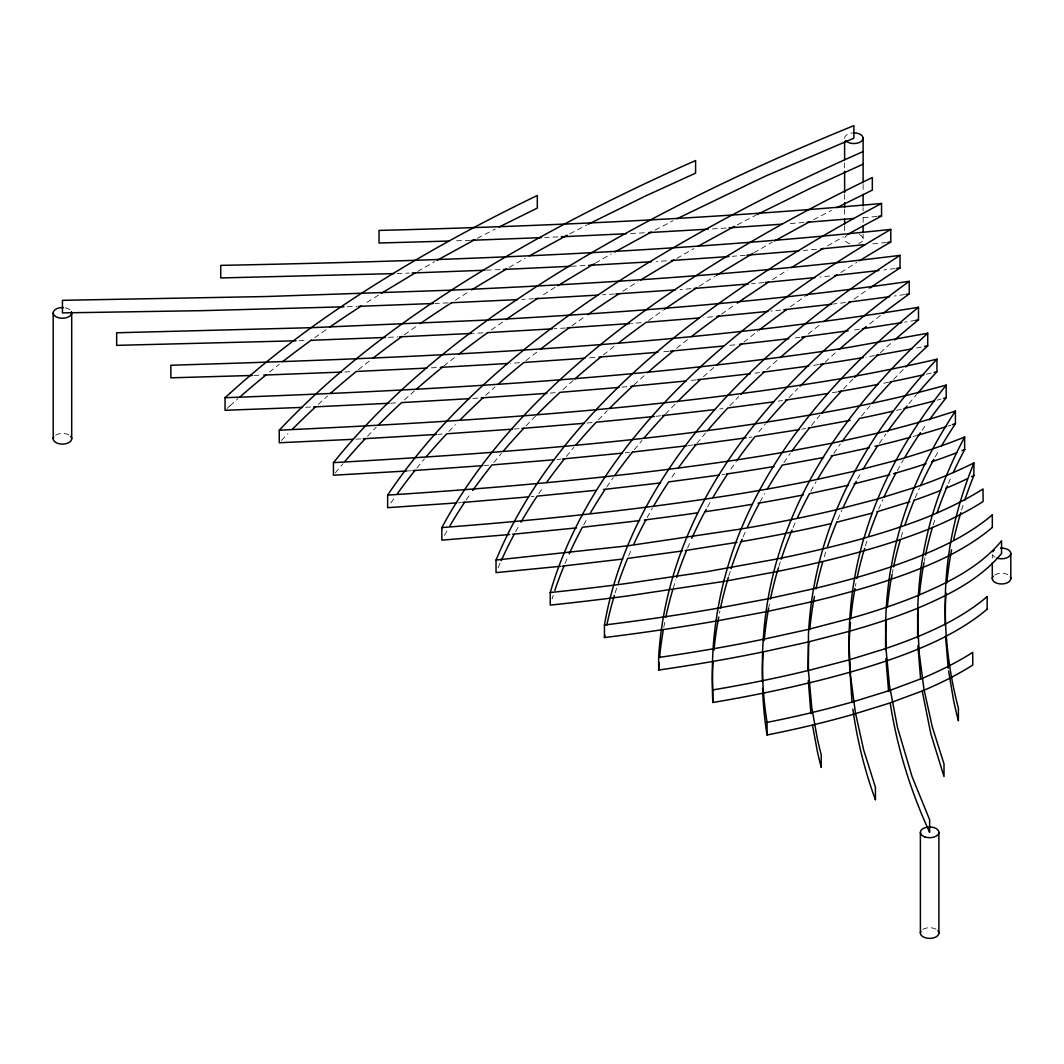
<?xml version="1.0" encoding="UTF-8"?>
<svg xmlns="http://www.w3.org/2000/svg" width="1064" height="1064" viewBox="0 0 1064 1064"><rect width="100%" height="100%" fill="white"/><g stroke="black" fill="none" stroke-linecap="round" stroke-linejoin="round"><path stroke-width="0.75" stroke-dasharray="5 3.75" d="M227.018 408.496L229.984 405.796M772.491 279.579L775.151 277.864A1451.017 737.605 -3.7 0 1 787.307 270.176M699.128 286.269L714.955 276.241M555.089 287.347L551.099 289.847A1403.03 713.226 -3.7 0 0 540.592 296.55M378.584 295.047L367.998 301.724A1369.075 695.949 -3.7 0 0 364.088 304.251M417.647 271.466L434.711 261.664M753.884 252.793L772.185 242.286M509.244 267.357L524.964 258.339M595.375 263.087L611.241 253.99M676.744 258.366L693.914 248.537M569.759 233.867L586.876 224.93M737.272 224.89L755.719 215.261M477.257 238.363L495.239 228.986M655.131 230.063L673.126 220.7M813.561 219.703L831.556 210.34M916.583 347.981L921.358 347.063M837.248 391.898L831.716 392.842M874.581 355.642L865.724 357.145M801.711 429.191L805.648 428.513M915.705 320.331L904.586 322.166M818.668 364.593L809.664 365.896M859.526 329.162L850.987 330.412M778.289 401.181L782.559 400.569M749.043 437.41L752.049 436.985M721.964 474.664L724.81 474.251M904.733 294.555L894.186 296.045M845.481 302.509L833.192 304.038M800.088 337.288L792.002 338.286M754.881 373.185L759.496 372.613M719.743 408.988L722.975 408.589M688.262 445.577L692.877 445.005M895.156 268.554L883.785 269.923M829.787 276.042L819.905 277.079M780.936 310.036L770.815 311.114M696.268 379.888L689.046 380.646M655.996 416.29L660.943 415.758M625.273 452.812L629.609 452.346M734.798 344.829L728.202 345.521M886.445 242.459L870.498 244.095M763.859 282.585L751.53 283.702M531.003 496.662L534.088 496.383M816.527 249.282L803.333 250.479M712.521 316.766L703.716 317.564M668.764 351.293L661.05 351.984M621.988 387.15L629.329 386.498M587.035 423.02L593.207 422.461M556.818 459.502L561.22 459.103M876.936 216.471L859.925 217.947M804.012 222.509L788.424 223.693M745.345 255.28L732.245 256.291M641.26 322.685L631.418 323.429M589.642 357.85L595.88 357.371M550.248 393.068L555.169 392.696M514.112 429.031L520.349 428.553M483.774 465.567L488.695 465.194M458.145 502.793L461.271 502.554M691.001 288.69L680.082 289.514M726.087 228.042L711.231 228.973M437.849 434.351L442.305 434.059M666.37 260.84L656.448 261.465M614.5 294.036L602.596 294.795M565.569 328.005L553.998 328.749M519.405 362.744L510.481 363.316M472.868 398.441L479.478 398.016M406.448 471.019L413.058 470.594M533.955 298.758L521.985 299.383M482.95 332.846L473.533 333.338M390.581 403.203L398.415 402.777M355.802 439.153L361.787 438.834M630.58 233.521L647.058 232.657M571.341 266.253L587.035 265.441M431.386 367.851L437.371 367.532M557.922 236.926L544.715 237.485M448.144 302.881L434.937 303.44M344.803 371.948L351.399 371.668M305.647 407.259L311.952 406.98M486.341 270.176L502.115 269.498M388.573 337.315L398.042 336.916M470.301 240.331L453.729 240.876M397.045 273.501L409.174 273.089M347.263 306.711L357.211 306.379M299.024 340.706L306.605 340.44M253.844 375.419L262.13 375.14M992.3 554.982L992.3 558.135M863.117 184.444L863.117 192.704M863.117 207.56L863.117 210.858M863.117 217.455L863.117 224.065M863.117 233.96L863.117 238.921M844.616 162.938L844.616 169.548M844.616 194.313L844.616 200.91M844.616 209.169L844.616 217.415M844.616 225.674L844.616 230.622M994.747 574.986A9.244 5.347 0 0 1 1008.286 574.946M994.813 557.097A9.244 5.347 0 0 1 992.606 554.783M922.834 929.431A9.244 5.347 0 0 1 936.373 929.391M55.647 435.149A9.244 5.347 0 0 1 69.187 435.109M65.33 307.829A9.244 5.347 0 0 1 70.025 309.824M859.114 234.492A9.244 5.347 0 0 1 858.635 243.483M849.777 243.683A9.244 5.347 0 0 1 847.064 235.277M844.63 138.426A9.244 5.347 0 0 1 852.836 132.894M879.383 443.329A1203.331 611.707 -3.7 0 1 885.886 433.952M908.922 403.735A1203.331 611.707 -3.7 0 1 916.596 394.531M837.727 519.804A1208.983 614.58 -3.7 0 1 841.93 510.148M857.557 478.946A1208.983 614.58 -3.7 0 1 861.601 471.791M824.281 556.765A1275.337 648.308 -3.7 0 1 825.824 551.817M843.526 388.892A1226.114 623.278 -3.7 0 1 853.434 378.638M880.274 352.769A1226.114 623.278 -3.7 0 1 892.616 341.69M783.822 462.747A1204.421 612.252 -3.7 0 1 790.313 453.357M811.473 425.467A1204.421 612.252 -3.7 0 1 820.051 415.106M743.177 536.788A1205.379 612.744 -3.7 0 1 745.279 531.973M760.029 501.942A1205.379 612.744 -3.7 0 1 764.67 493.576M719.45 613.316A1292.747 657.153 -3.7 0 1 719.942 610.842M728.734 576.169A1292.747 657.153 -3.7 0 1 730.29 571.222M281.441 440.483A1292.348 656.954 -3.7 0 1 288.038 433.647M318.229 404.387A1292.348 656.954 -3.7 0 1 327.566 395.954M455.445 300.168A1453.544 738.895 -3.7 0 1 468.931 291.629M358.475 369.647A1337.116 679.71 -3.7 0 1 369.607 360.816M404.426 334.748A1337.116 679.71 -3.7 0 1 416.489 326.222M314.771 337.66A1369.075 695.949 -3.7 0 1 328.324 328.098M230.023 405.81A1344.337 683.381 -3.7 0 1 238.043 398.641M269.458 372.121A1344.337 683.381 -3.7 0 1 279.3 364.287M861.454 416.117A1207.467 613.808 -3.7 0 1 870.073 405.703M893.654 379.409A1207.467 613.808 -3.7 0 1 904.6 368.117M810.781 491.275A1199.474 609.739 -3.7 0 1 816.115 481.753M833.857 453.397A1199.474 609.739 -3.7 0 1 840.334 444.021M778.835 566.593A1232.817 626.683 -3.7 0 1 780.364 561.699M793.132 527.558A1232.817 626.683 -3.7 0 1 795.247 522.703M768.913 606.666A1335.067 678.672 -3.7 0 1 769.392 604.153M915.253 497.779A1238.509 629.582 -3.7 0 1 919.482 488.137M935.203 456.935A1238.509 629.582 -3.7 0 1 939.259 449.766M892.324 573.137A1271.919 646.566 -3.7 0 1 893.055 569.413M901.102 537.214A1271.919 646.566 -3.7 0 1 903.389 529.806M790.366 306.791A1372.134 697.519 -3.7 0 1 805.129 296.364M840.879 272.49A1372.134 697.519 -3.7 0 1 856.733 262.462M703.49 376.709A1307.39 664.601 -3.7 0 1 714.503 366.841M743.882 342.116A1307.39 664.601 -3.7 0 1 758.18 330.811M634.344 449.713A1211.231 615.724 -3.7 0 1 641.991 440.469M665.479 414.149A1211.231 615.724 -3.7 0 1 676.385 402.857M583.684 524.885A1201.695 610.869 -3.7 0 1 587.661 517.742M606.759 487.006A1201.695 610.869 -3.7 0 1 613.236 477.616M552.083 598.979A1219.716 620.033 -3.7 0 1 553.227 595.308M564.971 563.601A1219.716 620.033 -3.7 0 1 568.123 556.312M622.959 291.177A1442.824 733.442 -3.7 0 1 637.802 281.787M526.015 360.669A1351.613 687.078 -3.7 0 1 538.264 350.947M571.953 325.77A1351.613 687.078 -3.7 0 1 585.24 316.38M448.862 431.479A1241.914 631.324 -3.7 0 1 455.445 424.629M485.676 395.382A1241.914 631.324 -3.7 0 1 495.026 386.95M390.847 502.993A1218.825 619.581 -3.7 0 1 395.742 495.97M416.889 468.067A1218.825 619.581 -3.7 0 1 424.469 458.85M827.593 245.89A1451.017 737.605 -3.7 0 1 843.34 236.886M676.651 348.194A1346.319 684.391 -3.7 0 1 687.809 339.363M721.512 314.186A1346.319 684.391 -3.7 0 1 734.798 304.809M598.407 419.881A1242.646 631.683 -3.7 0 1 607.225 410.771M633.998 384.902A1242.646 631.683 -3.7 0 1 644.558 375.353M538.743 493.749A1200.591 610.31 -3.7 0 1 543.584 486.7M566.381 456.456A1200.591 610.31 -3.7 0 1 573.988 447.252M498.085 567.804A1204.953 612.532 -3.7 0 1 500.173 562.976M515.588 531.761A1204.953 612.532 -3.7 0 1 519.578 524.592M648.588 320.557A1390.914 707.055 -3.7 0 1 663.377 310.143M562.976 389.61A1289.262 655.384 -3.7 0 1 572.964 380.633M603.328 354.99A1289.262 655.384 -3.7 0 1 615.391 345.428M493.802 462.614A1213.957 617.107 -3.7 0 1 501.45 453.357M526.028 425.919A1213.957 617.107 -3.7 0 1 535.857 415.745M444.459 535.392A1204.661 612.385 -3.7 0 1 447.133 530.643M466.232 499.907A1204.661 612.385 -3.7 0 1 471.059 492.871M808.228 334.003A1307.962 664.894 -3.7 0 1 820.477 324.281M854.166 299.09A1307.962 664.894 -3.7 0 1 868.69 288.863M729.931 405.69A1258.06 639.517 -3.7 0 1 738.749 396.579M766.772 369.594A1258.06 639.517 -3.7 0 1 777.119 360.284M671.876 477.204A1194.659 607.291 -3.7 0 1 675.121 472.509M696.986 443.409A1194.659 607.291 -3.7 0 1 705.512 433.048M628.625 556.007A1217.269 618.783 -3.7 0 1 631.75 548.771M647.151 517.543A1217.269 618.783 -3.7 0 1 652.498 507.994M615.125 592.981A1249.136 634.982 -3.7 0 1 616.681 588.033M961.55 510.122A1330.412 676.305 -3.7 0 1 963.918 502.713M897.324 470.554A1213.638 616.947 -3.7 0 1 903.376 459.848M922.062 430.335A1213.638 616.947 -3.7 0 1 926.944 423.299M865.418 545.885A1233.03 626.802 -3.7 0 1 866.947 540.991M878.664 509.284A1233.03 626.802 -3.7 0 1 882.894 499.561M855.443 585.958A1333.431 677.835 -3.7 0 1 855.935 583.444M933.195 525.004A1279.194 650.264 -3.7 0 1 935.509 517.663M948.37 483.535A1279.194 650.264 -3.7 0 1 951.575 476.246M924.244 561.38A1320.225 671.118 -3.7 0 1 924.988 557.616M335.346 472.908A1247.62 634.211 -3.7 0 1 343.007 463.665M367.559 436.227A1247.62 634.211 -3.7 0 1 376.257 427.183M491.289 329.973A1403.03 713.226 -3.7 0 1 504.841 320.424M404.426 399.891A1284.833 653.136 -3.7 0 1 414.428 390.914M443.728 366.162A1284.833 653.136 -3.7 0 1 455.764 356.586M825.119 362.119A1259.47 640.235 -3.7 0 1 837.062 351.346M869.634 323.961A1259.47 640.235 -3.7 0 1 880.646 315.277M758.765 431.891A1223.866 622.147 -3.7 0 1 765.508 423.818M789.116 397.524A1223.866 622.147 -3.7 0 1 797.84 388.493M707.52 506.996A1192.717 606.307 -3.7 0 1 711.55 499.867M730.875 469.158A1192.717 606.307 -3.7 0 1 736.594 460.951M673.206 588.365A1247.5 634.157 -3.7 0 1 675.84 579.8M687.57 548.093A1247.5 634.157 -3.7 0 1 690.709 540.805M663.79 627.294A1293.545 657.565 -3.7 0 1 665.253 619.753M950.804 425.148A714.902 241.608 1 0 1 947.758 426.132M916.649 435.522A714.902 241.608 1 0 1 913.005 436.546M940.975 399.106A824.414 278.622 1 0 1 937.091 400.157M901.261 409.228A824.414 278.622 1 0 1 895.808 410.505M931.146 373.078A953.251 322.166 1 0 1 925.374 374.395M888.586 382.269A953.251 322.166 1 0 1 881.098 383.772"/><path stroke-width="1.5" d="M767.077 722.389A655.491 221.525 1 0 0 853.554 701.628L889.531 690.536L922.195 678.34A505.852 170.958 1 0 0 972.696 652.392L972.789 665A505.852 170.958 1 0 1 922.275 690.948L889.531 703.118L853.607 714.237A655.491 221.525 1 0 1 767.077 734.971L767.038 722.363A1429.604 726.725 -3.7 0 1 763.221 639.331L764.484 624.249M764.112 640.608L764.484 636.844M302.495 407.392L225.049 410.292L225.049 397.71L229.984 393.214M743.364 286.296L775.151 265.269A1451.017 737.605 -3.7 0 1 881.551 203.463L881.564 216.059A1451.017 737.605 -3.7 0 0 847.689 234.439M743.364 298.878L768.487 282.16L814.944 277.598M381.245 293.385L415.226 272.876L484.772 270.243M557.749 285.684L594.164 263.792M716.285 275.416L752.674 253.498M506.398 269.006L478.494 285.697A1453.544 738.895 -3.7 0 0 471.658 289.927M673.911 260.015L646.008 276.707A1442.824 733.442 -3.7 0 0 640.528 280.085M437.158 260.268L474.704 239.706M774.659 240.903L809.731 221.724M529.3 255.892L567.139 235.25M614.939 251.915L651.301 232.085M698.25 246.103L734.652 226.273M588.206 224.251L645.09 196.188L695.59 173.139L695.59 160.558C620.977 193.475 548.093 230.555 478.494 273.115A1453.544 738.895 -3.7 0 0 451.442 290.153L265.933 296.537L62.444 300.314L62.444 312.896L202.453 310.648L343.951 306.818M677.023 218.719L765.083 176.305L853.873 138.2L853.873 125.619C749.295 168.285 646.912 217.229 551.099 277.265A1403.03 713.226 -3.7 0 0 487.644 320.011L311.14 327.699L116.654 332.779L116.654 345.361L295.992 340.799M757.049 214.582L812.603 187.211L863.104 164.149M499.122 226.991L537.307 208.078L537.307 195.497C479.159 223.453 422.448 254.482 367.998 289.129A1369.075 695.949 -3.7 0 0 311.127 327.685A1344.337 683.381 -3.7 0 0 230.023 393.228M836.756 207.693L872.334 190.11L872.334 177.515C811.859 206.602 752.913 238.988 696.508 275.363A1390.914 707.055 -3.7 0 0 646.167 309.717A1289.262 655.384 -3.7 0 0 560.036 379.728A1213.957 617.107 -3.7 0 0 491.927 452.346A1204.661 612.385 -3.7 0 0 441.866 527.571L441.839 540.153L509.683 534.527M863.104 151.567C788.491 184.498 715.606 221.565 646.008 264.125A1442.824 733.442 -3.7 0 0 618.955 281.162A1351.613 687.078 -3.7 0 0 523.807 349.857M922.195 690.922L930.867 734L944.021 776.56L944.021 763.979L932.264 726.765L923.951 689.153L919.136 652.498L917.647 621.349A1436.985 730.476 -3.7 0 1 918.352 595.295C948.889 582.367 980.011 566.859 1001.557 540.845L1001.557 553.44C980.011 579.454 948.889 594.949 918.352 607.89A1436.985 730.476 -3.7 0 0 917.647 633.931L917.7 637.841M941.334 446.202A1238.509 629.582 -3.7 0 1 955.432 423.685L955.406 411.09A1238.509 629.582 -3.7 0 0 914.242 487.605L876.949 499.189L836.703 509.629A1208.983 614.58 -3.7 0 1 877.8 433.101A1203.331 611.707 -3.7 0 1 936.958 359.193L936.945 371.775A1203.331 611.707 -3.7 0 0 917.58 393.387M891.1 566.74A1390.435 706.815 -3.7 0 0 885.607 628.106L885.98 648.481L848.58 660.026L808.401 670.493L811.766 707.587L817.431 739.148A1492.726 758.818 -3.7 0 0 821.235 754.828L821.235 767.423A1492.726 758.818 -3.7 0 1 817.431 751.743L812.537 725.449M909.8 501.716L876.949 511.784M964.636 449.62L964.636 437.038A626.909 211.869 1 0 1 896.114 460.38L854.046 471.299L809.478 481.074A965.354 326.249 1 0 1 718.32 497.127C626.63 511.079 534.301 520.496 441.839 527.571M893.507 473.666L896.048 472.948A626.909 211.869 1 0 0 926.026 463.704M918.458 595.335A559.637 189.139 1 0 1 849.684 618.583L807.696 629.529L763.194 639.331M889.677 474.73L854.046 483.881M872.068 513.141L836.703 522.211M874.98 446.361L877.827 445.683A714.902 241.608 1 0 0 910.558 437.224M869.275 447.718L831.157 455.977M936.945 359.18L931.186 360.51A953.251 322.166 1 0 1 841.411 378.611C655.61 409.733 467.216 421.424 279.247 430.175L279.247 442.757L352.809 439.312M934.059 372.427L936.945 371.775M848.606 485.171L809.478 493.656A1232.817 626.683 -3.7 0 0 797.428 517.849M946.122 385.115A824.414 278.622 1 0 1 859.646 405.876C686.253 439.778 509.563 452.533 333.444 462.641L333.444 475.222L406.448 471.019M850.149 420.333L808.268 428.074M905.717 366.987A1207.467 613.808 -3.7 0 1 927.728 345.827L927.715 333.232L849.883 347.183A1056.898 357.185 1 0 1 823.15 351.333C625.06 379.821 424.882 390.355 225.049 397.71M924.536 346.438L927.715 345.813M823.642 457.48L782.266 465.101A1205.379 612.744 -3.7 0 0 767.423 488.815M911.795 348.899L876.217 355.363M838.618 391.658L841.371 391.18A953.251 322.166 1 0 0 878.079 384.37M725.954 581.077L777.345 571.488A1232.817 626.683 -3.7 0 1 778.462 567.817M836.796 509.669A841.518 284.394 1 0 1 741.063 528.994L627.587 545.832L496.037 560.036L496.037 572.618L560.768 566.274M736.993 542.334L685.123 550.553M724.651 581.303L627.507 595.96A1141.127 385.66 1 0 1 550.248 605.097L550.248 592.502A1219.716 620.033 -3.7 0 1 582.367 514.67A1201.695 610.869 -3.7 0 1 632.482 439.459A1211.231 615.724 -3.7 0 1 700.631 366.841M894.625 339.935A1226.114 623.278 -3.7 0 1 918.485 319.865L918.485 307.283C671.464 347.888 420.652 357.544 170.852 365.245L170.852 377.826L252.195 375.472M915.705 320.331L918.485 319.865M863.104 357.597L849.883 359.765A1056.898 357.185 1 0 1 823.15 363.928L820.158 364.367M799.077 429.63L755.041 436.546A1192.717 606.307 -3.7 0 0 737.432 459.781M827.566 393.547L785.405 400.144M901.793 322.618L862.372 328.749M691.786 538.371A1247.5 634.157 -3.7 0 1 704.86 511.757L718.36 509.736A965.354 326.249 1 0 0 751.53 504.389M682.263 550.966L627.587 558.427A1249.136 634.982 -3.7 0 0 618.317 583.085M882.881 313.548A1259.47 640.235 -3.7 0 1 909.255 293.917L909.255 281.322C769.511 301.644 628.585 312.311 487.658 320.011M906.235 294.342L909.255 293.917M774.007 401.793L727.829 407.978A1194.659 607.291 -3.7 0 0 707.454 430.747M746.037 437.849L694.406 444.819M719.118 475.076L668.711 481.899A1217.269 618.783 -3.7 0 0 653.881 505.613M848.141 330.811L801.697 337.075M808.161 366.122L762.569 372.227M889.65 296.683L848.54 302.123M644.292 520.03L682.356 514.989A1154.826 390.288 1 0 0 697.425 512.861M622.733 559.039L562.417 566.101M639.69 520.602L582.38 527.265A1219.716 620.033 -3.7 0 0 569.213 553.879M869.913 288.025A1307.962 664.894 -3.7 0 1 900.011 267.955L900.024 255.373C751.131 273.9 601.28 283.516 451.442 290.153M896.779 268.354L900.024 267.968M750.266 373.743L697.718 379.728M714.875 409.587L662.593 415.585M686.732 445.776L632.495 452.04M660.624 482.91L603.488 489.493M831.649 304.224L783.822 309.73M788.756 338.685L739.733 344.297M878.904 270.509L834.735 275.51M576.595 527.89L512.609 534.261M859.406 260.8A1372.134 697.519 -3.7 0 1 890.781 242.007L890.794 229.425C668.232 252.833 444.38 260.906 220.74 265.375L220.74 277.957L394.013 273.594M887.895 242.313L890.794 242.007M686.147 380.952L630.792 386.365M654.36 416.463L596.292 422.182A1200.591 610.31 -3.7 0 0 575.93 444.952M622.387 453.118L562.683 458.97M595.242 490.371L537.174 496.103A1204.953 612.532 -3.7 0 0 520.948 522.198M767.915 311.406L716.923 316.38M723.241 346.039L670.307 351.147M864.686 244.68L820.929 248.883M765.402 282.439L768.487 282.16M527.93 496.941L462.827 502.434M881.564 203.477C714.436 218.519 546.723 226.047 379.023 230.436L379.023 243.018L448.755 241.049M878.478 216.338L881.564 216.059M657.964 352.251L599.005 357.132M619.062 387.416L560.076 392.323A1213.957 617.107 -3.7 0 0 536.974 414.627M583.95 423.299L521.905 428.433M553.892 459.768L491.967 464.941A1204.661 612.385 -3.7 0 0 472.709 490.531M798.918 250.865L746.981 255.161M748.431 283.968L694.127 288.45M699.314 317.95L646.167 322.312A1289.262 655.384 -3.7 0 0 618.729 342.834M853.74 218.479L807.137 222.27M456.589 502.913L387.642 507.688L387.642 495.106A1218.825 619.581 -3.7 0 1 446.734 421.184A1241.914 631.324 -3.7 0 1 523.914 349.883M629.782 323.549L567.218 327.898M584.961 358.196L523.86 362.465A1241.914 631.324 -3.7 0 0 498.032 384.303M546.976 393.321L481.127 397.909M512.542 429.151L446.76 433.779A1218.825 619.581 -3.7 0 0 426.411 456.549M482.138 465.7L413.058 470.594M782.173 224.158L729.066 227.842M728.96 256.53L671.331 260.52M675.401 289.86L615.976 293.943M436.36 434.445L363.289 438.754M387.642 495.106C500.838 487.778 613.955 477.776 726.233 461.457A1077.127 364.021 1 0 0 782.266 452.519L831.157 443.395L877.827 433.101A714.902 241.608 1 0 0 955.339 411.063M708.252 229.159L648.548 232.59M552.349 328.843L487.658 332.606M507.515 363.502L440.363 367.373M469.557 398.641L401.554 402.604A1247.62 634.211 -3.7 0 0 378.478 424.922M651.487 261.771L588.605 265.362M598.141 295.074L535.458 298.678M517.49 299.609L451.442 302.735M471.964 333.418L399.612 336.849M426.89 368.091L356.347 371.442A1292.348 656.954 -3.7 0 0 330.545 393.308M389.012 403.283L313.534 406.913M626.084 233.748L561.22 236.78M569.772 266.333L503.684 269.431M433.287 303.506L358.861 306.326M385.421 337.448L311.14 340.281M341.504 372.094L263.792 375.087M541.416 237.618L471.951 240.265M412.194 272.983L415.226 272.876M890.262 703.41C897.205 747.965 910.757 791.416 929.63 832.354L929.63 819.759L912.061 776.6L897.524 727.59L889.477 685.549L885.98 648.481M852.863 709.076C857.119 740.039 864.726 770.522 875.433 799.889L875.433 787.294L863.689 750.08L855.363 712.468L850.548 675.813L849.059 644.664A1427.662 725.741 -3.7 0 1 849.764 618.61M948.596 670.905L953.477 699.859A1490.637 757.754 -3.7 0 0 958.398 720.78L958.398 708.198A1490.637 757.754 -3.7 0 1 953.477 687.278C947.093 656.408 944.366 624.781 945.391 593.273A1359.114 690.895 -3.7 0 1 950.684 542.121A1330.412 676.305 -3.7 0 1 973.919 463L973.866 475.581A1330.412 676.305 -3.7 0 0 964.742 500.24M888.613 691.534L885.873 658.523M948.25 668.259L945.564 636.445A473.427 159.999 1 0 0 987.099 609.207M920.626 679.311L917.926 645.635M852.038 702.626L849.059 657.259A1427.662 725.741 -3.7 0 1 849.764 631.205L807.696 642.111L763.194 651.913A1429.604 726.725 -3.7 0 0 762.436 681.878M810.914 713.572L808.308 680.534M808.401 670.493L808.454 634.796A1377.933 700.458 -3.7 0 1 813.534 588.751A632.628 213.798 1 0 0 891.246 566.779A1271.919 646.566 -3.7 0 1 914.202 487.605M945.231 624.98L945.391 605.855A1359.114 690.895 -3.7 0 1 946.056 593.087M885.62 649.612L885.581 640.688A1390.435 706.815 -3.7 0 1 886.285 620.272M808.055 670.347L808.454 647.391A1377.933 700.458 -3.7 0 1 808.746 642.27M1010.8 553.453L1010.8 578.63M992.326 514.896L992.326 527.478M992.3 562.856L992.3 578.59M987.166 596.625L987.166 609.22M929.444 419.788A1213.638 616.947 -3.7 0 1 946.202 397.723L946.175 385.141A1213.638 616.947 -3.7 0 0 896.021 460.353M938.887 832.367L938.887 933.062M920.387 832.327L920.387 933.022M863.117 138.227L863.117 182.795M863.117 194.353L863.117 205.897M863.117 225.714L863.117 232.311M844.616 141.485L844.616 159.64M844.616 171.198L844.616 192.664M844.616 202.559L844.616 207.52M844.616 219.064L844.616 224.025M741.049 529.034A1292.747 657.153 -3.7 0 0 718.067 608.169A1353.475 688.036 -3.7 0 0 712.827 689.898L712.84 702.479A1353.475 688.036 -3.7 0 1 713.053 661.702M763.154 651.886A863.662 291.882 1 0 1 658.683 670.041L658.643 657.432A1293.545 657.565 -3.7 0 1 672.794 577.007A1247.5 634.157 -3.7 0 1 704.86 499.162A1192.717 606.307 -3.7 0 1 755.041 423.951M900.011 255.373A1307.962 664.894 -3.7 0 0 804.943 324.081A1258.06 639.517 -3.7 0 0 727.763 395.382A1194.659 607.291 -3.7 0 0 668.697 469.317A1217.269 618.783 -3.7 0 0 627.614 545.845A1249.136 634.982 -3.7 0 0 604.445 624.967L604.445 637.549A1005.281 339.748 1 0 0 717.947 620.724L766.812 611.601L813.561 601.346A1275.337 648.308 -3.7 0 1 814.492 596.385M71.7 312.922L71.7 438.794M53.2 312.882L53.2 438.754M1010.308 576.901A9.244 5.347 0 0 1 1000.945 583.937A9.244 5.347 0 0 1 993.257 576.236M1000.519 548.133A9.244 5.347 0 0 1 1010.601 554.543A9.244 5.347 0 0 1 996.875 558.041M992.765 551.777A9.244 5.347 0 0 1 994.321 550.101M937.889 930.628A9.244 5.347 0 0 1 930.348 938.368A9.244 5.347 0 0 1 920.839 931.386M70.703 436.346A9.244 5.347 0 0 1 63.162 444.087A9.244 5.347 0 0 1 53.652 437.104M71.394 311.553A9.244 5.347 0 0 1 63.707 318.189A9.244 5.347 0 0 1 53.2 312.989A9.244 5.347 0 0 1 63.388 307.589M854.153 132.867A9.244 5.347 0 0 1 863.037 137.482A9.244 5.347 0 0 1 856.626 143.294A9.244 5.347 0 0 1 845.627 140.621M808.361 670.466A745.798 252.048 1 0 1 712.867 689.924M836.65 509.616A1275.337 648.308 -3.7 0 0 813.601 588.751L766.812 599.005L717.987 608.169A1005.281 339.748 1 0 1 604.472 624.994M887.549 431.612A1203.331 611.707 -3.7 0 1 907.047 406.036M843.021 507.741A1208.983 614.58 -3.7 0 1 856.254 481.34M862.984 469.41A1208.983 614.58 -3.7 0 1 877.8 445.683M955.339 423.658A714.902 241.608 1 0 1 952.32 424.642M946.229 426.624A714.902 241.608 1 0 1 917.873 435.176M815.982 588.951A1275.337 648.308 -3.7 0 1 822.804 561.712M827.446 546.869A1275.337 648.308 -3.7 0 1 836.65 522.211M809.744 629.489A1377.933 700.458 -3.7 0 1 813.534 601.346A632.628 213.798 1 0 0 891.246 579.361A1271.919 646.566 -3.7 0 1 892.098 574.374M808.361 683.061A745.798 252.048 1 0 1 712.867 702.506M808.401 683.075A737.645 249.295 1 0 0 833.804 676.664L848.58 672.608A598.686 202.333 1 0 0 885.993 661.063A498.138 168.351 1 0 0 945.71 636.472M713.971 650.197A1353.475 688.036 -3.7 0 1 718.014 620.751A1292.747 657.153 -3.7 0 1 718.745 617.027M741.156 529.034A1205.379 612.744 -3.7 0 1 782.24 452.506A1204.421 612.252 -3.7 0 1 841.398 378.598A1226.114 623.278 -3.7 0 1 918.485 307.283M854.565 377.494A1226.114 623.278 -3.7 0 1 877.853 355.004M791.988 451.016A1204.421 612.252 -3.7 0 1 809.624 427.768M822.006 412.805A1204.421 612.252 -3.7 0 1 841.398 391.18M923.924 374.714A953.251 322.166 1 0 1 890.089 381.963M742.153 539.209A1205.379 612.744 -3.7 0 0 741.156 541.629A841.518 284.394 1 0 0 831.064 523.594M747.447 527.146A1205.379 612.744 -3.7 0 1 759.39 503.139M720.448 608.355A1292.747 657.153 -3.7 0 1 728.361 577.406M731.088 568.748A1292.747 657.153 -3.7 0 1 741.049 541.616M279.287 430.175A1292.348 656.954 -3.7 0 1 356.32 358.847M356.267 358.834A1337.116 679.71 -3.7 0 1 451.508 290.179M372.985 358.169A1337.116 679.71 -3.7 0 1 402.032 336.463M420.16 323.669A1337.116 679.71 -3.7 0 1 451.508 302.761M292.507 429.111A1292.348 656.954 -3.7 0 1 315.822 406.621M329.574 327.247A1369.075 695.949 -3.7 0 1 361.467 305.927M240.065 396.859A1344.337 683.381 -3.7 0 1 266.226 374.754M282.625 361.68A1344.337 683.381 -3.7 0 1 311.114 340.267M767.011 734.958A1429.604 726.725 -3.7 0 1 762.582 688.381M763.154 639.304A863.662 291.882 1 0 1 658.683 657.459M764.537 624.249A1335.067 678.672 -3.7 0 1 777.292 558.893A725.901 245.332 1 0 0 864.021 538.224A1233.03 626.802 -3.7 0 1 895.994 460.353M859.592 405.849A1199.474 609.739 -3.7 0 0 809.478 481.074A1232.817 626.683 -3.7 0 0 777.385 558.893L706.203 571.794L627.507 583.378A1141.127 385.66 1 0 1 550.248 592.515M859.592 405.849A1207.467 613.808 -3.7 0 1 927.728 333.232M872.028 403.402A1207.467 613.808 -3.7 0 1 891.512 381.67M817.498 479.385A1199.474 609.739 -3.7 0 1 832.274 455.751M841.996 441.68A1199.474 609.739 -3.7 0 1 859.592 418.431A824.414 278.622 1 0 0 893.082 411.143M946.122 397.697A824.414 278.622 1 0 1 943.555 398.402M934.498 400.862A824.414 278.622 1 0 1 903.961 408.576M781.162 559.252A1232.817 626.683 -3.7 0 1 792.095 529.992M764.537 636.844A1335.067 678.672 -3.7 0 1 768.674 607.93M770.416 599.125A1335.067 678.672 -3.7 0 1 777.292 571.474A725.901 245.332 1 0 0 864.021 550.806A1233.03 626.802 -3.7 0 1 864.686 548.319M885.873 648.442A498.138 168.351 1 0 0 945.71 623.89A473.427 159.999 1 0 0 987.099 596.625M950.87 542.161A501.57 169.509 1 0 1 891.007 566.7M973.786 462.973A558.387 188.714 1 0 1 914.335 487.631M920.586 485.729A1238.509 629.582 -3.7 0 1 933.886 459.316M893.561 566.939A1271.919 646.566 -3.7 0 1 900.37 539.687M905.012 524.858A1271.919 646.566 -3.7 0 1 914.202 500.2M973.786 475.555A558.387 188.714 1 0 1 971.578 476.659M967.096 478.84A558.387 188.714 1 0 1 945.71 488.349M940.696 490.398A558.387 188.714 1 0 1 914.335 500.213M887.296 607.478A1390.435 706.815 -3.7 0 1 891.1 579.321M950.87 554.743A501.57 169.509 1 0 1 891.007 579.282M700.524 366.814A1307.39 664.601 -3.7 0 1 786.775 296.856M786.722 296.829A1372.134 697.519 -3.7 0 1 890.781 229.412M806.379 295.499A1372.134 697.519 -3.7 0 1 836.969 275.017M716.538 365.058A1307.39 664.601 -3.7 0 1 741.728 343.858M759.297 329.946A1307.39 664.601 -3.7 0 1 786.775 309.438M643.946 438.155A1211.231 615.724 -3.7 0 1 664.415 415.293M677.502 401.727A1211.231 615.724 -3.7 0 1 700.631 379.436M590.4 512.981A1201.695 610.869 -3.7 0 1 605.19 489.347M614.899 475.289A1201.695 610.869 -3.7 0 1 632.482 452.04M554.836 590.427A1219.716 620.033 -3.7 0 1 563.96 566.035M540.525 349.192A1351.613 687.078 -3.7 0 1 569.572 327.486M587.687 314.691A1351.613 687.078 -3.7 0 1 619.009 293.77M459.927 420.094A1241.914 631.324 -3.7 0 1 483.256 397.603M397.417 493.63A1218.825 619.581 -3.7 0 1 415.027 470.368M496.063 560.036A1204.953 612.532 -3.7 0 1 537.16 483.508A1200.591 610.31 -3.7 0 1 596.292 409.6M596.252 409.587A1242.646 631.683 -3.7 0 1 673.419 338.286M673.352 338.272A1346.319 684.391 -3.7 0 1 743.404 286.309M791.39 267.636A1451.017 737.605 -3.7 0 1 823.35 248.364M691.201 336.729A1346.319 684.391 -3.7 0 1 719.118 315.902M737.246 303.12A1346.319 684.391 -3.7 0 1 743.404 298.891M609.459 408.496A1242.646 631.683 -3.7 0 1 632.787 386.019M647.55 372.706A1242.646 631.683 -3.7 0 1 673.419 350.881M546.896 482.019A1200.591 610.31 -3.7 0 1 564.532 458.77M501.25 560.568A1204.953 612.532 -3.7 0 1 514.298 534.141M664.614 309.278A1390.914 707.055 -3.7 0 1 696.521 287.958M574.999 378.851A1289.262 655.384 -3.7 0 1 601.173 356.746M503.405 451.056A1213.957 617.107 -3.7 0 1 523.887 428.18M449.873 525.895A1204.661 612.385 -3.7 0 1 464.649 502.261M604.445 637.549A1249.136 634.982 -3.7 0 1 604.871 635.075M606.799 625.167A1249.136 634.982 -3.7 0 1 614.367 595.454M823.869 321.647A1307.962 664.894 -3.7 0 1 850.588 301.671M740.996 394.305A1258.06 639.517 -3.7 0 1 764.351 371.828M780.125 357.637A1258.06 639.517 -3.7 0 1 804.983 336.69M678.433 467.828A1194.659 607.291 -3.7 0 1 696.056 444.566M633.918 543.957A1217.269 618.783 -3.7 0 1 645.861 519.937M992.246 514.883A472.975 159.839 1 0 1 950.79 542.135M951.602 549.756A1330.412 676.305 -3.7 0 0 950.671 554.703A1359.114 690.895 -3.7 0 0 946.88 582.859M953.663 539.834A1330.412 676.305 -3.7 0 1 960.792 512.595M992.246 527.465A472.975 159.839 1 0 1 950.79 554.716M849.83 618.61A1333.431 677.835 -3.7 0 1 863.848 538.184A551.538 186.4 1 0 0 932.676 514.923M904.759 457.48A1213.638 616.947 -3.7 0 1 920.466 432.676M868.557 536.096A1233.03 626.802 -3.7 0 1 877.654 511.718M883.985 497.127A1233.03 626.802 -3.7 0 1 895.994 472.935M964.556 449.607A626.909 211.869 1 0 1 961.949 450.657M956.656 452.732A626.909 211.869 1 0 1 931.785 461.763M849.83 631.205A1333.431 677.835 -3.7 0 1 850.455 622.413M850.801 618.649A1333.431 677.835 -3.7 0 1 854.977 588.472M856.946 578.417A1333.431 677.835 -3.7 0 1 863.848 550.766A551.538 186.4 1 0 0 932.676 527.505M918.458 607.916A559.637 189.139 1 0 1 849.684 631.165M918.432 595.295A1320.225 671.118 -3.7 0 1 932.41 514.87M964.662 437.038A1279.194 650.264 -3.7 0 0 932.463 514.87A507.555 171.53 1 0 0 983.016 488.935L983.096 501.53A507.555 171.53 1 0 1 932.569 527.465M937.131 512.782A1279.194 650.264 -3.7 0 1 947.346 485.955M953.238 472.602A1279.194 650.264 -3.7 0 1 964.662 449.633M919.389 595.321A1320.225 671.118 -3.7 0 1 924.004 562.643M925.507 555.102A1320.225 671.118 -3.7 0 1 932.41 527.451M333.484 462.641A1247.62 634.211 -3.7 0 1 401.527 390.023A1284.833 653.136 -3.7 0 1 487.711 320.038M506.092 319.559A1403.03 713.226 -3.7 0 1 537.972 298.239M416.45 389.131A1284.833 653.136 -3.7 0 1 442.637 367.04M459.103 353.993A1284.833 653.136 -3.7 0 1 487.711 332.62M344.962 461.364A1247.62 634.211 -3.7 0 1 365.418 438.488M658.629 670.014A1293.545 657.565 -3.7 0 1 659.148 662.486M659.587 657.472A1293.545 657.565 -3.7 0 1 663.338 629.822M665.785 617.24A1293.545 657.565 -3.7 0 1 672.794 589.589M755.001 423.951A1223.866 622.147 -3.7 0 1 823.19 351.346M823.164 351.333A1259.47 640.235 -3.7 0 1 909.255 281.322M839.097 349.551A1259.47 640.235 -3.7 0 1 866.375 326.582M766.492 422.661A1223.866 622.147 -3.7 0 1 786.974 399.798M800.062 386.232A1223.866 622.147 -3.7 0 1 823.19 363.928M704.927 511.757A1192.717 606.307 -3.7 0 1 706.217 509.377M712.933 497.487A1192.717 606.307 -3.7 0 1 727.71 473.852M676.638 577.366A1247.5 634.157 -3.7 0 1 686.559 550.527M803.2 494.946A965.354 326.249 1 0 1 758.087 503.259M773.967 466.511A1077.127 364.021 1 0 1 726.233 474.039M924.776 836.889A9.244 5.347 0 0 0 938.887 832.514A9.244 5.347 0 0 0 925.254 827.646A9.244 5.347 0 0 0 924.776 836.889"/></g></svg>
